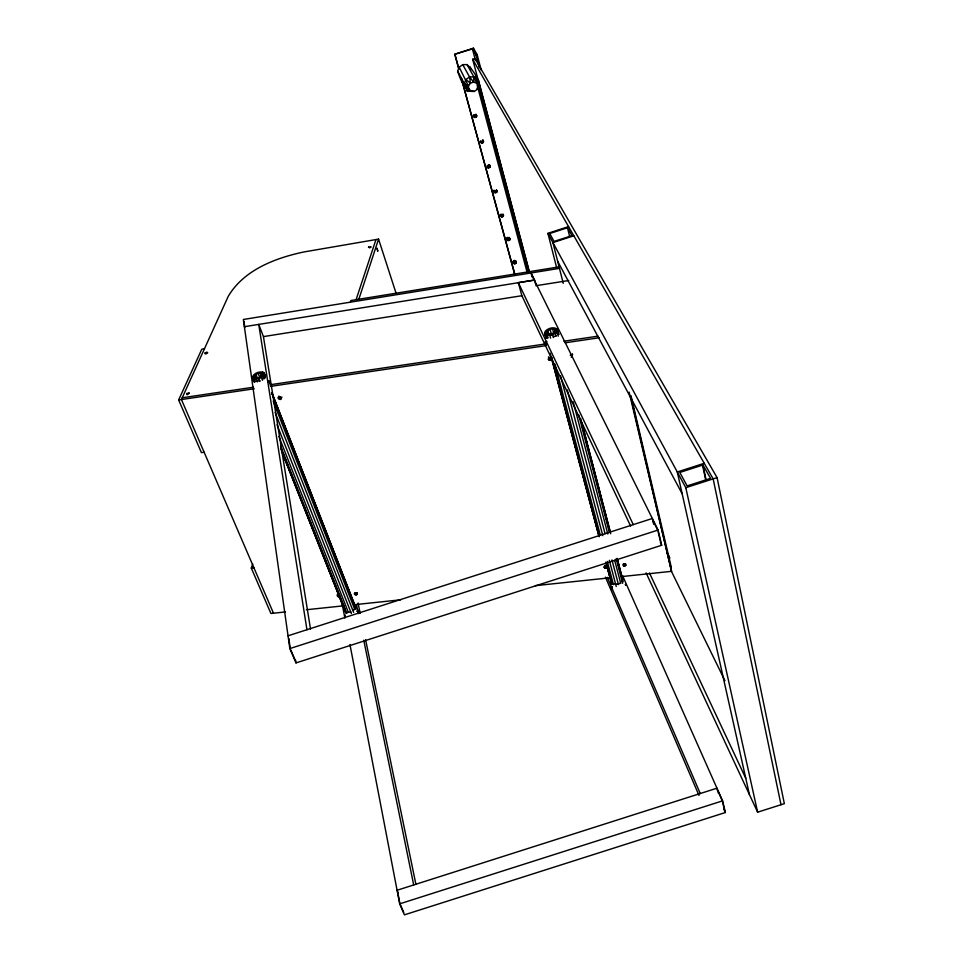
<?xml version="1.0" encoding="UTF-8"?>
<svg xmlns="http://www.w3.org/2000/svg" width="963" height="963" viewBox="0 0 963 963"><rect width="100%" height="100%" fill="white"/><g stroke="black" fill="none" stroke-linecap="round" stroke-linejoin="round"><path stroke-width="1.44" d="M622.158 576.536L671.536 571.336L630.982 397.575M467.007 64.593L473.904 76.92L473.664 82.096L470.426 83.155L468.475 85.972L468.74 89.21L471.088 91.365L474.41 91.437L477.166 89.378C480.657 80.266 473.483 70.251 467.007 64.593L462.758 64.641L459.182 67.157L457.63 71.154C460.206 78.749 463.203 87.874 471.088 91.365L465.418 87.621L464.335 83.6L457.63 71.154M625.517 565.907L625.637 563.933L623.591 563.885L623.47 565.847L626.046 565.221L624.987 563.873L623.085 564.342L623.47 565.847M624.505 566.16L624.626 564.186M605.474 568.194L605.619 566.22L606.618 565.979L606.473 567.941L605.474 568.194L603.885 567.171L604.86 565.883L606.786 566.449L606.473 567.941M606.991 567.255L607.135 565.293M604.451 567.893L604.595 565.919L605.619 566.22M264.476 375.979L264.295 377.628L262.55 379.422M571.228 357.273L572.106 356.635L572.491 353.854L572.323 354.829L570.265 355.455M551.414 359.644L550.932 357.839L549.813 357.502L548.729 357.827L548.441 359.632L550.547 360.27L551.667 357.827L549.632 358.453L548.441 356.864M549.379 360.27L549.632 358.453M550.547 360.27L550.8 358.453M477.239 79.375L476.697 83.275L478.069 86.164L477.239 79.375L473.904 76.92L469.571 76.98L465.911 79.532L464.335 83.6L468.74 89.21L465.418 87.621M548.441 359.632L548.693 357.827M477.166 89.378L478.31 83.396L476.914 80.916M355.889 594.881L356.382 592.967L357.285 592.739L356.791 594.653L355.889 594.881L354.3 593.918L355.046 592.702L356.888 593.244L356.791 594.653M354.902 594.592L355.395 592.678L356.382 592.967M339.602 595.098L337.76 594.568L337.074 595.026L337.64 596.446L338.615 596.723L339.132 594.821L337.544 593.858M337.64 596.446L338.157 594.532M466.393 89.884L468.114 90.546L469.222 88.957L469.174 90.341L467.332 90.943M467.127 88.464L466.622 90.293L467.561 91.365L469.402 90.763L469.258 88.921M473.483 115.969L475.18 116.631L476.276 115.054L476.733 115.909L476.456 116.872L474.627 117.462L473.399 115.006L473.928 116.824M476.504 115.488L476.228 116.439L474.41 117.041L473.627 115.44M483.017 140.249L483.378 142.464L481.572 143.054L480.874 142.428L480.417 141.549L482.102 142.187L483.185 140.646M483.414 141.08L481.344 142.608L480.573 141.043L480.874 142.428M487.964 167.899L487.338 166.635L488.422 165.106L489.397 165.118L490.384 167.117L487.964 167.899L490.311 166.19M489.565 164.914L490.203 166.19L489.12 167.706L487.459 167.081L488.65 165.564M487.158 165.708L487.916 167.237L490.203 166.19M496.691 190.457L494.296 191.24L493.838 190.313L493.899 191.228L495.548 191.83L496.619 190.337M496.848 190.794L494.813 192.287M494.127 191.685L495.042 192.744L496.812 192.167L496.451 190L497.089 191.264M503.613 215.411L502.987 214.159L503.336 216.302L501.579 216.88L500.387 214.46L500.447 215.351L502.072 215.941L503.143 214.472M503.372 214.942L502.301 216.41L500.676 215.82L501.181 214.147L500.844 215.399M506.875 239.017L508.476 239.594L509.535 238.15M509.776 238.631L508.717 240.076L507.104 239.498L507.609 237.849L509.391 237.861M507.104 239.498L507.995 240.557L509.74 239.992L509.15 237.38L510.005 239.113M516.288 262.357L515.434 260.624L516.024 263.224L514.302 263.778L513.11 261.382L513.171 262.237L514.76 262.803L515.819 261.382M516.048 261.864L515 263.284L513.411 262.73L513.905 261.117L515.674 261.117M253.931 376.942L254.364 375.582L258.048 373.163L262.08 373.078L262.851 374.041L260.937 376.798L258.746 377.833L256.459 378.242L253.931 376.942L255.002 379.374M358.501 300.263L378.567 239.113L303.923 251.957C275.298 258 243.759 269.989 228.219 296.399L181.429 399.537L273.48 613.202M356.214 299.288L375.967 239.558M350.363 302.093L350.893 300.516L558.299 267.004M285.457 611.938L270.916 613.467L251.307 568.098L252.739 563.933M558.311 332.656L557.673 330.201L557.071 331.85C554.207 334.847 549.127 336.34 545.383 334.185L544.721 332.789L545.335 331.14C548.2 328.166 553.244 326.686 556.987 328.816L558.769 334.402M281.232 397.671L278.861 396.166L278.199 397.96L280.57 399.452L281.954 397.081M278.548 398.851L279.21 397.069M279.487 399.452L280.149 397.659M204.144 452.261L201.411 452.634L178.649 399.958L201.785 349.196L204.457 348.775M278.199 397.96L279.571 396.864L280.642 397.177L281.328 397.972L280.57 399.452M264.295 374.306L265.234 376.714L264.295 374.306C262.502 377.929 257.879 379.566 254.027 378.953L252.691 378.074L252.499 376.689C254.316 373.078 258.903 371.453 262.743 372.055L264.091 372.922L265.499 377.014M473.856 115.861L475.409 114.705L476.312 115.066L475.866 114.212L476.733 115.909M480.802 141.489L483.245 140.694M506.803 238.138L507.369 237.367L507.345 239.98M513.592 262.357L515.915 261.599M353.277 610.638L354.757 608.772M547.851 330.237L546.466 333.029L549.813 334.305L554.544 332.765L555.904 329.972L552.557 328.708L547.851 330.237L548.994 334.582M620.557 582.952L618.27 584.168L613.299 583.963M553.244 336.978L555.82 335.714M458.701 68.686L454.777 54.241L473.387 48.15L477.106 54.518L481.319 70.48M454.777 54.241L472.448 48.92L475.939 54.903L479.381 67.952M475.939 54.903L477.106 54.518M528.88 270.651L472.664 59.273L474.988 58.514L717.074 477.612L784.351 803.672L757.628 812.182L646.101 572.901M529.494 272.216L478.599 80.772L477.443 81.145L528.41 272.565M476.083 114.633L474.434 115.03M487.964 165.347L489.794 165.371M501.422 214.617L503.216 214.629M507.838 238.33L509.632 238.343M556.795 268.244L547.923 233.335L568.579 226.618M567.472 227.75L549.753 233.515L554.062 241.424L571.962 235.598L567.472 227.75L569.627 236.501M573.84 235.779L552.931 242.58L563.247 283.351M267.858 382.118L269.339 381.637C270.88 386.741 267.606 377.809 269.339 381.637M545.311 341.925L546.358 345.199L545.311 341.925L546.876 341.42M704.23 463.287L677.29 471.978L749.407 794.547M702.93 465.009L679.818 472.46L687.137 485.918L710.562 478.37L702.93 465.009L706.035 479.658M547.923 233.335L685.8 487.687L717.074 477.612M357.141 610.879C360.138 609.567 359.295 616.188 358.477 610.458M357.273 611.048L358.609 610.614M357.213 611.385L358.549 610.951M357.562 611.794L358.898 611.361M288.033 635.809L652.324 518.491L653.636 523.992M289.839 648.581L658.054 530.059L661.677 545.263L296.002 662.905L289.839 648.581L243.362 319.475L559.563 268.352M610.795 587.237C613.612 592.618 608.953 587.55 612.203 586.792M610.843 587.599L612.396 587.129M611.096 588.489L612.504 588.044M399.681 903.848L722.587 800.855L725.368 812.531L404.424 914.85L399.681 903.848L349.954 644.524M338.615 596.723L339.506 596.494M256.916 381.252L259.805 380.77M630.633 526.135L521.85 295.629L518.323 282.616L534.188 280.064M244.373 326.71L534.585 280.101L536.126 285.903M537.583 285.457L568.712 280.51M263.946 336.52L521.741 295.737M182.236 397.779L253.51 387.21M269.845 384.791L546.045 343.863M563.861 341.215L598.023 336.159M178.649 399.958L254.304 388.763M270.663 386.344L545.792 345.657M565.125 342.804L599.335 337.748M348.197 612.275L350.833 611.95M251.307 568.098L253.919 567.797M306.403 609.735L343.815 605.799M354.288 604.704L400.68 599.817M535.356 585.66L610.181 577.788M468.764 90.053L474.41 91.437M570.517 354.48L572.275 355.672M464.335 83.6L468.475 85.972L459.182 67.157M465.911 79.532L470.426 83.155L469.571 76.98L462.758 64.641M469.571 76.98L473.664 82.096L476.697 83.275L473.904 76.92M670.994 566.99L671.355 567.592L630.958 395.588M264.801 378.399L263.344 375.919L264.44 378.724M472.664 59.273L713.162 478.876L781.005 804.731M478.599 80.772L475.818 75.824L476.589 78.737M468.957 89.932L469.402 90.763M468.114 90.546L468.572 91.389M467.115 90.534L467.561 91.365M557.661 261.262L682.153 493.742M476.011 116.017L476.456 116.872M475.18 116.631L475.626 117.486M474.181 116.607L474.627 117.462M482.92 141.585L483.378 142.464M482.102 142.187L482.559 143.066M481.115 142.175L481.572 143.054M496.354 191.24L496.812 192.167M494.874 190.445L494.067 190.77L494.368 192.143L493.899 191.228M495.548 191.83L496.005 192.756M494.573 191.818L495.042 192.744M502.867 215.363L503.336 216.302M534.585 280.101L531.01 272.878L531.769 275.767M658.054 530.059L531.708 274.9L532.395 277.5M502.072 215.941L502.542 216.88M657.837 530.42L653.251 521.164L653.901 523.848M501.121 215.929L501.579 216.88M666.625 551.498L669.899 558.131M500.447 215.351L500.916 216.29M660.401 542.675L661.677 545.263M509.271 239.017L509.74 239.992M262.743 372.055L263.922 374.463M482.788 139.816L483.643 141.525M669.767 564.487L671.067 567.147M670.994 570.433L724.958 680.745M508.476 239.594L508.946 240.557M507.525 239.582L507.995 240.557M514.591 260.323L515.061 261.31M515.542 262.237L516.024 263.224M514.76 262.803L515.241 263.778M513.676 260.624L514.146 261.599M513.821 262.803L514.302 263.778M513.171 262.237L513.652 263.224M518.323 282.616L633.281 524.63M649.483 573.021L745.771 778.309M622.507 575.525L722.587 800.855M723.682 808.715L725.368 812.531M263.116 375.462L262.08 373.078L263.176 375.871M607.316 577.391L700.245 793.512M290.826 650.013L295.208 660.185M400.439 904.835L403.69 912.382M605.45 577.138L698.994 795.45M398.261 893.002L397.081 890.257L716.966 788.191L717.664 791.092M263.128 375.546L262.08 373.078L263.176 375.678M252.499 376.689L253.51 379.169M254.232 381.986L252.691 378.074L254.232 381.914M255.135 381.745L254.027 378.953L254.786 381.649M280.558 445.977L346.909 613.527M282.641 452.514L302.033 501.458M303.14 504.263L342.479 603.548M343.598 606.353L345.26 610.542M252.691 378.074L253.787 380.818M282.725 452.827L345.079 610.229M280.558 448.264L345.97 613.335M282.496 453.344L344.947 610.891M255.869 374.198L257.518 378.387M256.23 379.145L257.326 381.938M278.861 436.444L348.413 612.504M255.472 378.375L254.364 375.582L255.544 379.29M260.323 372.753L261.96 376.942M260.467 374.956L260.961 376.22M261.406 377.46L262.502 380.265M275.129 412.429L353.626 612.408M258.048 373.163L259.697 377.352M258.854 378.615L259.962 381.408M277.031 424.755L351.363 613.503M264.091 372.922L265.054 375.426M272.023 393.133L355.467 606.75M271.807 392.627L355.612 607.46M271.999 393.795L355.961 609.098M282.388 422.288L284.025 426.465M291.127 444.605L292.764 448.794M315.13 506.008L316.767 510.185M323.857 528.326L325.494 532.515M327.685 538.1L329.322 542.289M347.872 589.729L349.509 593.906M273.191 401.09L354.757 609.435M625.324 584.493L625.661 585.372M558.095 334.534L557.071 331.85L558.203 336.207M255.749 379.566L254.364 375.582L255.652 379.374M555.988 332.837L554.7 328.997L555.844 333.354M378.567 239.113L396.094 293.318M555.952 332.969L554.7 328.997L555.976 333.186M557.649 331.501L556.987 328.816L557.721 331.308M556.987 328.816L557.625 331.356M625.577 584.469L625.83 585.36M546.214 337.905L545.383 334.185L546.141 336.942M546.322 338.109L545.383 334.185L546.442 338.061M454.993 54.638L458.918 69.095M461.277 77.762L515.085 275.129M461.458 78.797L514.916 275.262M545.804 336.797L544.721 332.789L545.744 336.593M477.227 85.334L527.23 272.758M470.293 67.013L470.991 69.661M473.387 48.15L474.145 51.051M472.448 48.92L475.517 60.513M547.971 337.953L547.201 335.052L547.49 337.977M554.905 364.074L600.358 535.332M607.292 561.453L613.455 584.685M551.594 357.333L599.287 536.62M606.209 562.645L611.986 584.336M551.558 357.67L598.998 535.934M606.317 563.475L611.722 583.771M550.126 353.204L598.986 536.499M605.799 562.211L611.457 583.241M552.714 334.63L553.472 337.544M567.243 389.859L605.089 533.743M611.962 559.912L618.463 584.613M550.054 329.153L551.582 334.955M549.825 335.208L550.583 338.121M560.574 375.883L602.802 535.657M609.326 560.358L616.236 586.503M578.679 414.692L609.398 532.419M616.224 558.588L622.664 583.289M555.302 333.439L556.06 336.34M573.19 401.764L607.822 534.044M614.671 560.213L620.762 583.47M552.557 328.708L553.701 333.054M581.941 423.202L610.229 531.841M617.391 559.359L622.676 579.63M580.605 418.436L610.698 533.743M617.127 558.42L623.181 581.652M582.134 425.056L610 532.455M616.922 558.552L622.146 579.04M582.049 425.405L609.699 531.48M616.898 559.082L621.821 577.969M545.383 334.185L546.105 336.99M557.673 330.201L558.733 334.354M658.162 531.769L660.738 542.566M724.525 810.088L722.298 800.759L717.796 790.611L718.434 793.271M629.14 392.146L671.536 571.336M345.115 614.936L345.284 615.694M685.8 487.687L757.628 812.182M702.641 465.478L705.686 479.887M358.055 602.994L360.174 613.299M365.627 639.805L415.872 884.203M356.551 604.836L358.344 613.684M363.761 640.214L413.693 884.949M397.815 892.701L399.898 903.583M342.334 604.788L344.874 618.041M310.531 629.164L263.429 336.605L258.734 324.411L306.944 629.718M295.593 660.052L296.002 662.905M243.928 321.413L244.758 327.203M288.828 638.505L290.284 648.737M621.821 579.437L621.857 581.219M611.938 580.821L611.962 582.603M377.051 248.346L377.761 251.042L377.051 248.346M368.516 247.13L369.732 247.852L371.128 246.925L368.516 247.13M186.75 393.53L186.894 394.553L187.833 394.517L189.386 392.868L186.75 393.53M205.071 352.94L205.227 353.878L206.142 353.842L207.707 352.807L206.913 352.133L205.071 352.94M547.309 334.546L546.539 331.645L547.213 334.498"/></g></svg>
